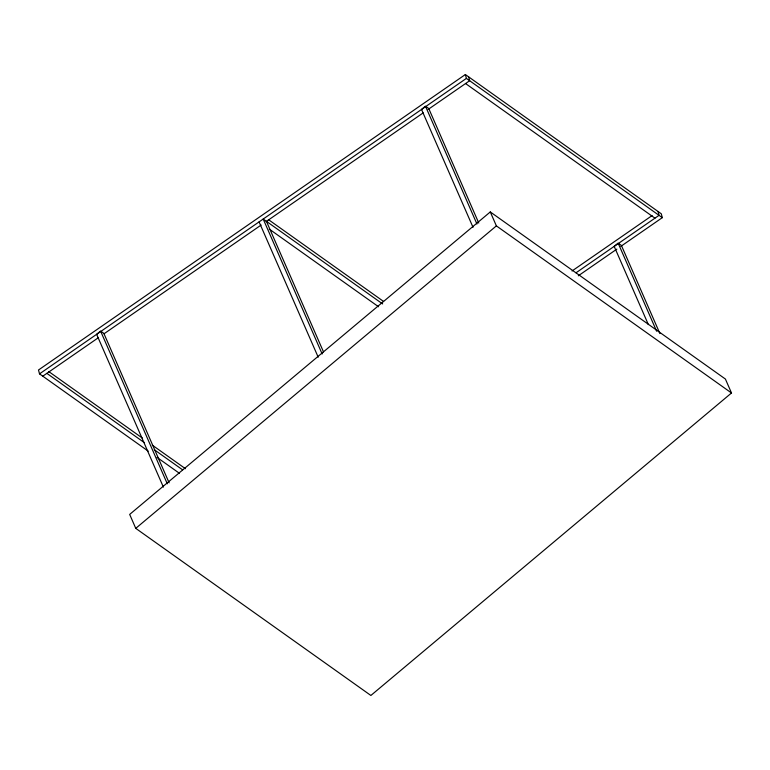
<?xml version="1.0" encoding="UTF-8"?>
<svg xmlns="http://www.w3.org/2000/svg" width="770" height="770" viewBox="0 0 770 770"><rect width="100%" height="100%" fill="white"/><g stroke="black" fill="none" stroke-linecap="round" stroke-linejoin="round"><path stroke-width="1.16" d="M490.288 211.942L129.678 514.418L135.761 528.364L370.88 695.464L731.5 392.989L725.407 379.042L490.288 211.942L496.381 225.889L731.5 392.989M135.761 528.364L496.381 225.889M620.803 246.381L662.306 217.66L661.286 213.781L465.359 74.536L38.5 369.995L39.52 373.864L148.225 451.124M39.52 373.864L466.379 78.405L465.359 74.536M42.783 376.183L98.117 337.886M104.046 333.776L261.155 225.033M266.093 221.616L423.202 112.872M428.139 109.446L469.642 80.725L468.622 76.856M572.062 270.963L652.094 215.571M576.037 272.782L659.043 215.34L658.023 211.461M578.318 275.795L616.857 249.114M466.379 78.405L662.306 217.66M465.561 83.545L654.962 218.16M426.262 106.741L428.717 108.483L478.767 223.04M618.926 243.667L621.38 245.409L659.88 333.535M268.374 219.575L383.575 301.445M382.642 303.929L263.196 219.036L322.149 353.969M269.211 229.046L378.561 306.758M101.37 331.62L103.825 333.362L169.121 482.829M48.77 371.573L142.498 438.178M152.258 445.118L185.455 468.709M46.864 373.363L144.49 442.75M154.26 449.69L182.567 469.806M157.013 457.37L179.468 473.329M656.618 331.216L618.118 243.089L614.191 246.381L648.359 324.584M476.948 224.022L425.454 106.154L421.527 109.446L473.021 227.314M266.458 221.365L323.496 351.909M259.086 221.885L318.203 357.203M167.302 483.801L100.562 331.042L96.635 334.324L163.384 487.092"/></g></svg>
